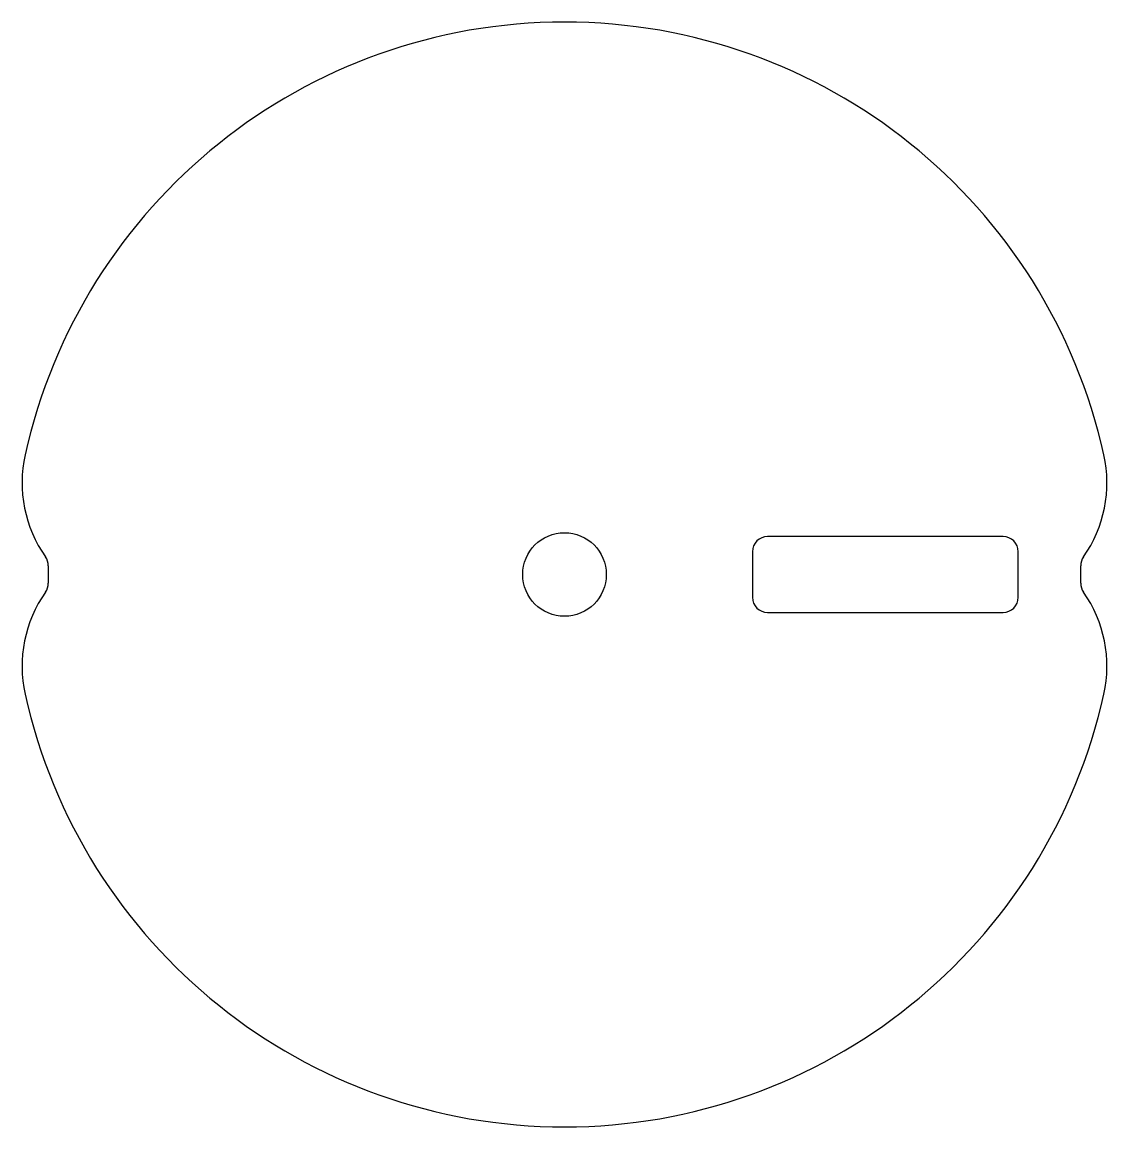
# Model space of a CAD drawing. Header units: millimetres. Extents: x -14.3 to 14.3, y -14.5 to 14.5.
import ezdxf

# ---------------------------------------------------------------- set-up
doc = ezdxf.new("R2010")
doc.units = ezdxf.units.MM

msp = doc.modelspace()

# ---------------------------------------------------------------- linework, layer by layer
at = {"color": 7, "linetype": 'Continuous', "lineweight": 25}
for p, q in [((11.55, 1), (5.35, 1)), ((4.95, 0.6), (4.95, -0.6)), ((11.95, -0.6), (11.95, 0.6)), ((5.35, -1), (11.55, -1))]:
    msp.add_line(p, q, dxfattribs=at)
msp.add_circle((0, 0), 1.1, dxfattribs=at)
for centre, radius, start, end in [((0, 0), 14.55, 12.5, 167.5), ((-10.886, 2.413), 3.4, 167.5, 215.011), ((10.886, 2.413), 3.4, 324.989, 12.5), ((5.35, 0.6), 0.4, 90, 180), ((11.55, 0.6), 0.4, 0, 90), ((-13.998, 0.233), 0.4, 359.0459, 35.011), ((13.998, 0.233), 0.4, 144.989, 180.9541), ((0, 0), 13.6, 179.0459, 180.9541), ((0, 0), 13.6, 359.0459, 0.9541), ((-13.998, -0.233), 0.4, 324.989, 0.9541), ((13.998, -0.233), 0.4, 179.0459, 215.011), ((-10.886, -2.413), 3.4, 144.989, 192.5), ((10.886, -2.413), 3.4, 347.5, 35.011), ((5.35, -0.6), 0.4, 180, 270), ((11.55, -0.6), 0.4, 270, 0), ((0, 0), 14.55, 192.5, 347.5)]:
    msp.add_arc(centre, radius, start, end, dxfattribs=at)

doc.saveas('drawing.dxf')
